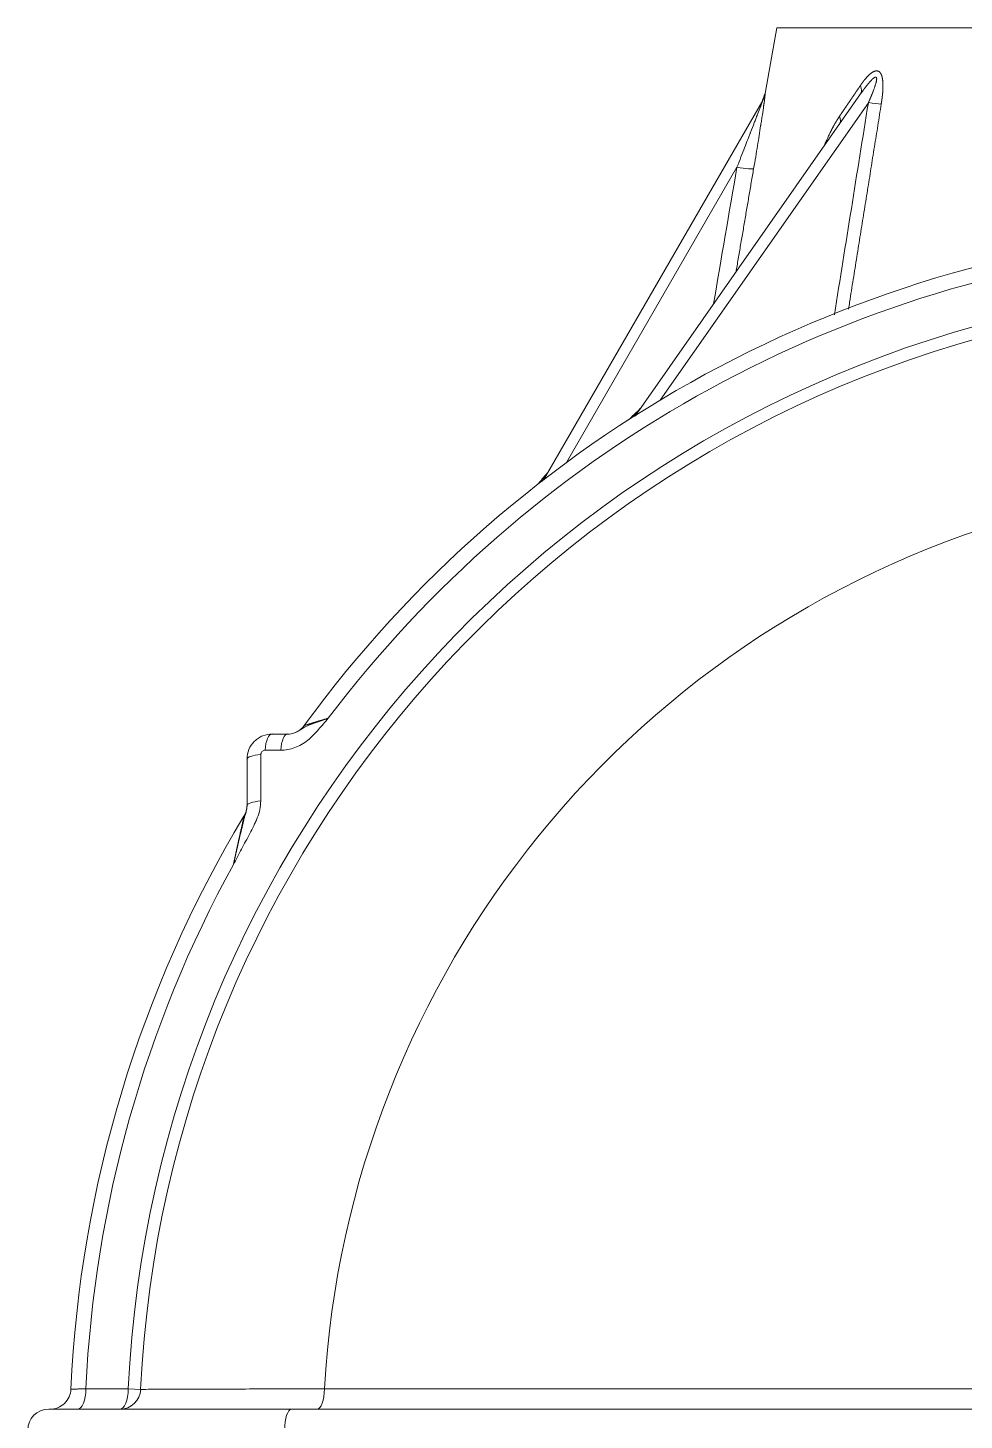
# Model space of a CAD drawing. Header units: millimetres. Extents: x 4664 to 8864, y -38 to 2932.
# Drawn here: x 6496.6 to 6568.5, y 741.1 to 848 of the extents above; entities that cross this region are included whole.
import ezdxf

# ---------------------------------------------------------------- set-up
doc = ezdxf.new("R2010")
doc.units = ezdxf.units.MM

msp = doc.modelspace()

# ---------------------------------------------------------------- linework, layer by layer
at = {"lineweight": 5}
for p, q in [((6554.1, 847.96), (6553.21, 842.92)), ((6632.55, 847.96), (6554.1, 847.96)), ((6536.43, 813.64), (6553.03, 842.39)), ((6543.51, 818.57), (6560.55, 842.89)), ((6561.14, 842.22), (6545.15, 819.37)), ((6551.05, 837.27), (6537.95, 814.58)), ((6505.27, 743.43), (6504.31, 743.48)), ((6570.6, 743.48), (6519.37, 743.48)), ((6570.92, 741.9), (6498.2, 741.9))]:
    msp.add_line(p, q, dxfattribs=at)
for centre, radius, start, end in [((6593.32, 739.23), 93.51, 93.2697, 143.8404), ((6593.32, 739.23), 92.36, 95.9483, 142.8857), ((6593.32, 739.23), 89.11, 99.21, 177.2647), ((6593.32, 739.23), 88.16, 99.21, 177.2647), ((6593.32, 739.23), 74.07, 105.0182, 176.7093), ((6593.32, 739.23), 93.51, 148.9669, 177.4185), ((6593.32, 739.23), 92.36, 151.199, 177.3603), ((6503.66, 743.51), 1.61, 270, 357.2647), ((6498.2, 740.3), 1.61, 90, 180)]:
    msp.add_arc(centre, radius, start, end, dxfattribs=at)
for centre, major_axis, ratio, start_param, end_param in [((6559.23, 843.81), (-1.32, 0.92), 0.494466, 3.141593, 3.84764), ((6551.64, 843.19), (1.39, -0.8), 0.998069, 0, 0.349647), ((6560.9, 842.39), (-1.59, 0.25), 0.080603, 1.73552, 2.467015), ((6557.58, 841.46), (-1.32, 0.92), 0.547459, 3.141593, 3.807989), ((6550.76, 837.43), (-1.58, 0.27), 0.074009, 1.768131, 3.060143), ((6540.88, 820.41), (-2.63, 1.84), 0.908937, 2.932178, 3.141593), ((6533.64, 815.24), (-2.78, 1.61), 0.902386, 2.944143, 3.141593), ((6515.35, 792.14), (0, -1.61), 0.343201, 3.141593, 4.483574), ((6516.55, 792.14), (0, -1.61), 0.34171, 3.141593, 4.481103), ((6515.03, 791.81), (1.61, 0), 0.239082, 1.912747, 3.141593), ((6515.03, 788.26), (1.61, 0), 0.228211, 1.920207, 3.141593), ((6500.41, 743.51), (0, 1.61), 0.403592, 3.141593, 4.693784), ((6503.66, 743.51), (0, 1.61), 0.403565, 3.141593, 4.693111), ((6518.82, 743.51), (0, -1.61), 0.342039, 0, 1.551133), ((6516.86, 740.3), (0, -1.61), 0.342538, 3.141593, 4.712389)]:
    msp.add_ellipse(centre, major_axis=major_axis, ratio=ratio, start_param=start_param, end_param=end_param, dxfattribs=at)
for points, knots in [([(6560.53, 843.53), (6560.53, 843.54), (6560.53, 843.55), (6560.54, 843.56), (6560.55, 843.57), (6560.56, 843.58), (6560.57, 843.59), (6560.57, 843.6), (6560.58, 843.61), (6560.59, 843.62), (6560.6, 843.64), (6560.6, 843.65), (6560.61, 843.66), (6560.62, 843.67), (6560.63, 843.68), (6560.64, 843.69), (6560.64, 843.7), (6560.65, 843.71), (6560.66, 843.72), (6560.67, 843.73), (6560.67, 843.74), (6560.68, 843.75), (6560.69, 843.76), (6560.7, 843.77), (6560.7, 843.78), (6560.71, 843.79), (6560.72, 843.8), (6560.73, 843.81), (6560.73, 843.82), (6560.74, 843.83), (6560.75, 843.84), (6560.75, 843.85), (6560.76, 843.86), (6560.77, 843.87), (6560.78, 843.88), (6560.78, 843.89), (6560.79, 843.9), (6560.8, 843.91), (6560.8, 843.92), (6560.81, 843.93), (6560.82, 843.94), (6560.83, 843.95), (6560.83, 843.95), (6560.84, 843.96), (6560.85, 843.97), (6560.85, 843.98), (6560.86, 843.99), (6560.88, 844.01), (6560.92, 844.05), (6560.96, 844.11), (6561.01, 844.16), (6561.05, 844.21), (6561.1, 844.26), (6561.15, 844.3), (6561.19, 844.35), (6561.23, 844.38), (6561.26, 844.41), (6561.28, 844.43), (6561.31, 844.45), (6561.33, 844.46), (6561.35, 844.48), (6561.37, 844.5), (6561.4, 844.51), (6561.42, 844.53), (6561.44, 844.54), (6561.46, 844.56), (6561.48, 844.57), (6561.5, 844.58), (6561.52, 844.59), (6561.54, 844.6), (6561.56, 844.61), (6561.58, 844.62), (6561.6, 844.63), (6561.62, 844.63), (6561.64, 844.64), (6561.66, 844.64), (6561.67, 844.65), (6561.68, 844.65), (6561.7, 844.65), (6561.71, 844.66), (6561.72, 844.66), (6561.74, 844.66), (6561.75, 844.66), (6561.76, 844.66), (6561.77, 844.66), (6561.79, 844.66), (6561.8, 844.66), (6561.81, 844.66), (6561.82, 844.66), (6561.84, 844.66), (6561.85, 844.65), (6561.87, 844.65), (6561.89, 844.64), (6561.91, 844.63), (6561.93, 844.62), (6561.95, 844.61), (6561.97, 844.6), (6561.99, 844.58), (6562.01, 844.57), (6562.03, 844.55), (6562.04, 844.54), (6562.04, 844.53), (6562.05, 844.52), (6562.06, 844.51), (6562.07, 844.5), (6562.08, 844.49), (6562.08, 844.48), (6562.09, 844.46), (6562.1, 844.45), (6562.1, 844.44), (6562.11, 844.43), (6562.12, 844.41), (6562.12, 844.4), (6562.13, 844.39), (6562.14, 844.37), (6562.14, 844.36), (6562.15, 844.34), (6562.16, 844.33), (6562.16, 844.31), (6562.17, 844.29), (6562.17, 844.28), (6562.18, 844.26), (6562.18, 844.24), (6562.19, 844.23), (6562.19, 844.21), (6562.2, 844.19), (6562.2, 844.17), (6562.2, 844.15), (6562.21, 844.13), (6562.21, 844.11), (6562.22, 844.09), (6562.22, 844.07), (6562.23, 844.04), (6562.23, 843.98), (6562.24, 843.91), (6562.25, 843.84), (6562.26, 843.76), (6562.26, 843.68), (6562.26, 843.6), (6562.26, 843.51), (6562.26, 843.43), (6562.26, 843.38), (6562.26, 843.33), (6562.26, 843.29), (6562.26, 843.24), (6562.25, 843.2), (6562.25, 843.15), (6562.25, 843.1), (6562.24, 843.06), (6562.24, 843.01), (6562.24, 842.96), (6562.23, 842.91), (6562.23, 842.86), (6562.22, 842.82), (6562.22, 842.77), (6562.22, 842.74), (6562.21, 842.71), (6562.21, 842.68), (6562.21, 842.66), (6562.2, 842.63), (6562.2, 842.6), (6562.2, 842.57), (6562.19, 842.54), (6562.19, 842.51), (6562.18, 842.48), (6562.18, 842.45), (6562.18, 842.42), (6562.17, 842.39), (6562.17, 842.36), (6562.16, 842.33), (6562.16, 842.3), (6562.15, 842.27), (6562.15, 842.24), (6562.14, 842.21), (6562.14, 842.17), (6562.13, 842.14), (6562.13, 842.12), (6562.13, 842.11)], [0, 0, 0, 0, 0.002986, 0.00596, 0.008922, 0.011871, 0.014809, 0.017735, 0.020648, 0.02355, 0.02644, 0.029317, 0.032183, 0.035036, 0.037878, 0.040708, 0.043525, 0.046331, 0.049125, 0.051907, 0.054677, 0.057436, 0.060182, 0.062917, 0.06564, 0.068351, 0.07105, 0.073737, 0.076413, 0.079077, 0.081729, 0.08437, 0.086998, 0.089615, 0.092221, 0.094815, 0.097397, 0.099967, 0.102526, 0.105074, 0.10761, 0.110134, 0.112647, 0.115148, 0.117638, 0.120116, 0.122583, 0.125039, 0.141508, 0.1577, 0.173621, 0.189279, 0.204679, 0.21983, 0.234739, 0.249416, 0.256889, 0.264252, 0.271506, 0.278653, 0.285694, 0.292631, 0.299467, 0.306202, 0.312839, 0.319381, 0.325828, 0.332185, 0.338452, 0.344634, 0.350731, 0.356748, 0.362686, 0.368549, 0.37434, 0.378405, 0.382445, 0.386459, 0.390451, 0.394422, 0.398372, 0.402304, 0.406219, 0.410119, 0.414006, 0.417881, 0.421745, 0.425601, 0.429451, 0.433295, 0.437136, 0.44441, 0.451573, 0.458637, 0.465617, 0.472525, 0.479378, 0.48619, 0.492977, 0.499753, 0.503166, 0.506588, 0.510021, 0.513467, 0.516926, 0.520402, 0.523894, 0.527404, 0.530935, 0.534488, 0.538063, 0.541663, 0.545289, 0.548942, 0.552623, 0.556334, 0.560076, 0.56385, 0.567658, 0.5715, 0.575379, 0.579294, 0.583247, 0.587239, 0.59127, 0.595343, 0.599458, 0.603616, 0.607817, 0.612063, 0.616355, 0.620693, 0.625078, 0.639076, 0.653518, 0.668424, 0.683813, 0.699701, 0.716103, 0.733035, 0.750507, 0.758932, 0.767427, 0.775995, 0.784636, 0.79335, 0.80214, 0.811004, 0.819945, 0.828964, 0.83806, 0.847235, 0.856489, 0.865824, 0.875239, 0.880357, 0.885527, 0.890749, 0.896024, 0.90135, 0.906729, 0.912161, 0.917645, 0.923183, 0.928772, 0.934415, 0.940111, 0.94586, 0.951662, 0.957517, 0.963426, 0.969388, 0.975403, 0.981472, 0.987594, 0.99377, 1, 1, 1, 1]), ([(6558.93, 841.18), (6558.93, 841.19), (6558.95, 841.21), (6558.96, 841.23), (6558.98, 841.26), (6559, 841.29), (6559.02, 841.31), (6559.03, 841.34), (6559.05, 841.36), (6559.07, 841.39), (6559.09, 841.42), (6559.11, 841.44), (6559.13, 841.47), (6559.14, 841.5), (6559.16, 841.52), (6559.18, 841.55), (6559.2, 841.58), (6559.22, 841.6), (6559.23, 841.63), (6559.25, 841.66), (6559.27, 841.68), (6559.29, 841.71), (6559.31, 841.74), (6559.33, 841.77), (6559.34, 841.79), (6559.36, 841.82), (6559.38, 841.85), (6559.4, 841.87), (6559.42, 841.9), (6559.44, 841.93), (6559.45, 841.96), (6559.47, 841.98), (6559.49, 842.01), (6559.51, 842.04), (6559.53, 842.06), (6559.55, 842.09), (6559.57, 842.12), (6559.58, 842.15), (6559.6, 842.17), (6559.62, 842.2), (6559.64, 842.23), (6559.66, 842.26), (6559.68, 842.28), (6559.7, 842.31), (6559.72, 842.34), (6559.73, 842.37), (6559.75, 842.4), (6559.77, 842.42), (6559.79, 842.45), (6559.81, 842.48), (6559.83, 842.51), (6559.85, 842.53), (6559.87, 842.56), (6559.89, 842.59), (6559.9, 842.62), (6559.92, 842.65), (6559.94, 842.67), (6559.96, 842.7), (6559.98, 842.73), (6560, 842.76), (6560.02, 842.79), (6560.04, 842.82), (6560.06, 842.84), (6560.08, 842.87), (6560.1, 842.9), (6560.12, 842.93), (6560.14, 842.96), (6560.15, 842.99), (6560.17, 843.01), (6560.19, 843.04), (6560.21, 843.07), (6560.23, 843.1), (6560.25, 843.13), (6560.27, 843.16), (6560.29, 843.19), (6560.31, 843.22), (6560.33, 843.24), (6560.35, 843.27), (6560.37, 843.3), (6560.39, 843.33), (6560.41, 843.36), (6560.43, 843.39), (6560.45, 843.42), (6560.47, 843.45), (6560.49, 843.48), (6560.51, 843.5), (6560.52, 843.52), (6560.53, 843.53)], [0, 0, 0, 0, 0.011365, 0.02274, 0.034124, 0.045518, 0.056921, 0.068334, 0.079756, 0.091188, 0.102629, 0.11408, 0.12554, 0.13701, 0.148489, 0.159977, 0.171476, 0.182983, 0.1945, 0.206027, 0.217563, 0.229109, 0.240664, 0.252228, 0.263803, 0.275386, 0.286979, 0.298582, 0.310194, 0.321816, 0.333447, 0.345088, 0.356738, 0.368398, 0.380067, 0.391746, 0.403434, 0.415132, 0.426839, 0.438556, 0.450282, 0.462018, 0.473763, 0.485518, 0.497283, 0.509057, 0.52084, 0.532633, 0.544436, 0.556248, 0.568069, 0.5799, 0.591741, 0.603591, 0.615451, 0.62732, 0.639199, 0.651087, 0.662985, 0.674893, 0.68681, 0.698736, 0.710672, 0.722618, 0.734573, 0.746537, 0.758511, 0.770495, 0.782488, 0.794491, 0.806504, 0.818525, 0.830557, 0.842598, 0.854648, 0.866708, 0.878778, 0.890857, 0.902946, 0.915044, 0.927152, 0.93927, 0.951397, 0.963533, 0.975679, 0.987835, 1, 1, 1, 1]), ([(6561.14, 842.22), (6561.15, 842.22), (6561.15, 842.24), (6561.16, 842.26), (6561.17, 842.28), (6561.18, 842.29), (6561.18, 842.31), (6561.19, 842.33), (6561.2, 842.35), (6561.21, 842.37), (6561.22, 842.39), (6561.23, 842.4), (6561.23, 842.42), (6561.24, 842.44), (6561.25, 842.46), (6561.26, 842.48), (6561.26, 842.49), (6561.27, 842.51), (6561.28, 842.53), (6561.29, 842.55), (6561.29, 842.56), (6561.3, 842.58), (6561.31, 842.6), (6561.32, 842.61), (6561.32, 842.63), (6561.33, 842.65), (6561.34, 842.66), (6561.34, 842.68), (6561.35, 842.7), (6561.36, 842.71), (6561.36, 842.73), (6561.37, 842.75), (6561.38, 842.76), (6561.38, 842.78), (6561.39, 842.79), (6561.4, 842.81), (6561.4, 842.83), (6561.41, 842.84), (6561.42, 842.86), (6561.42, 842.87), (6561.43, 842.89), (6561.44, 842.9), (6561.44, 842.92), (6561.45, 842.93), (6561.45, 842.95), (6561.46, 842.96), (6561.47, 842.98), (6561.47, 842.99), (6561.48, 843.01), (6561.48, 843.02), (6561.49, 843.04), (6561.49, 843.05), (6561.5, 843.06), (6561.5, 843.08), (6561.51, 843.09), (6561.52, 843.11), (6561.52, 843.12), (6561.53, 843.13), (6561.53, 843.15), (6561.55, 843.19), (6561.57, 843.26), (6561.61, 843.35), (6561.64, 843.44), (6561.66, 843.52), (6561.69, 843.6), (6561.71, 843.68), (6561.73, 843.74), (6561.74, 843.81), (6561.76, 843.87), (6561.77, 843.92), (6561.77, 843.97), (6561.78, 844.01), (6561.78, 844.05), (6561.78, 844.08), (6561.77, 844.11), (6561.77, 844.13), (6561.76, 844.15), (6561.75, 844.16), (6561.74, 844.17), (6561.72, 844.18), (6561.71, 844.18), (6561.69, 844.18), (6561.67, 844.18), (6561.65, 844.17), (6561.63, 844.16), (6561.61, 844.15), (6561.6, 844.14), (6561.59, 844.13), (6561.58, 844.13), (6561.57, 844.12), (6561.56, 844.12), (6561.55, 844.11), (6561.54, 844.1), (6561.53, 844.09), (6561.52, 844.09), (6561.51, 844.08), (6561.5, 844.07), (6561.49, 844.06), (6561.48, 844.05), (6561.47, 844.04), (6561.46, 844.03), (6561.44, 844.02), (6561.43, 844.01), (6561.42, 843.99), (6561.41, 843.98), (6561.39, 843.97), (6561.38, 843.95), (6561.36, 843.93), (6561.34, 843.92), (6561.33, 843.9), (6561.31, 843.88), (6561.29, 843.86), (6561.27, 843.84), (6561.25, 843.82), (6561.23, 843.8), (6561.22, 843.77), (6561.2, 843.75), (6561.18, 843.73), (6561.15, 843.7), (6561.14, 843.68), (6561.12, 843.66), (6561.1, 843.64), (6561.09, 843.62), (6561.07, 843.6), (6561.06, 843.58), (6561.04, 843.56), (6561.02, 843.54), (6561.01, 843.52), (6560.99, 843.5), (6560.98, 843.48), (6560.96, 843.46), (6560.94, 843.43), (6560.92, 843.41), (6560.91, 843.39), (6560.89, 843.37), (6560.87, 843.34), (6560.85, 843.32), (6560.84, 843.29), (6560.82, 843.27), (6560.8, 843.25), (6560.78, 843.22), (6560.76, 843.19), (6560.74, 843.17), (6560.72, 843.14), (6560.71, 843.12), (6560.69, 843.09), (6560.67, 843.06), (6560.65, 843.03), (6560.63, 843.01), (6560.61, 842.98), (6560.59, 842.95), (6560.57, 842.92), (6560.55, 842.9), (6560.55, 842.89)], [0, 0, 0, 0, 0.005086, 0.010145, 0.015177, 0.020182, 0.02516, 0.030111, 0.035036, 0.039933, 0.044804, 0.049648, 0.054465, 0.059255, 0.064019, 0.068755, 0.073465, 0.078148, 0.082804, 0.087433, 0.092036, 0.096611, 0.10116, 0.105682, 0.110178, 0.114646, 0.119088, 0.123503, 0.127891, 0.132252, 0.136587, 0.140895, 0.145176, 0.149431, 0.153659, 0.15786, 0.162034, 0.166182, 0.170303, 0.174397, 0.178465, 0.182506, 0.18652, 0.190507, 0.194468, 0.198403, 0.202311, 0.206192, 0.210046, 0.213874, 0.217676, 0.22145, 0.225198, 0.22892, 0.232615, 0.236284, 0.239926, 0.243541, 0.24713, 0.250693, 0.276511, 0.300968, 0.32407, 0.345825, 0.366241, 0.385332, 0.40311, 0.419592, 0.434801, 0.448764, 0.461516, 0.473104, 0.483591, 0.493061, 0.501627, 0.508002, 0.514019, 0.519802, 0.525487, 0.531221, 0.537146, 0.54339, 0.550064, 0.557259, 0.565046, 0.573483, 0.576339, 0.579289, 0.582334, 0.585476, 0.588716, 0.592054, 0.595493, 0.599032, 0.602674, 0.606418, 0.610265, 0.614216, 0.618272, 0.622433, 0.6267, 0.631073, 0.635552, 0.640138, 0.644832, 0.650645, 0.656641, 0.662822, 0.669189, 0.675741, 0.682481, 0.689408, 0.696522, 0.703825, 0.711317, 0.718998, 0.726868, 0.734929, 0.74318, 0.751621, 0.757686, 0.763841, 0.770087, 0.776424, 0.782852, 0.789371, 0.79598, 0.802681, 0.809473, 0.816357, 0.823331, 0.830397, 0.837555, 0.844804, 0.852144, 0.859577, 0.867101, 0.874717, 0.882424, 0.890224, 0.898115, 0.906099, 0.914174, 0.922342, 0.930601, 0.938953, 0.947397, 0.955934, 0.964562, 0.973283, 0.982096, 0.991002, 1, 1, 1, 1]), ([(6551.05, 837.27), (6551.16, 837.54), (6551.26, 837.8), (6551.46, 838.3), (6551.55, 838.54), (6551.72, 838.98), (6551.8, 839.19), (6551.92, 839.48), (6551.95, 839.58), (6552.01, 839.71), (6552.03, 839.78), (6552.06, 839.86), (6552.08, 839.89), (6552.08, 839.91), (6552.09, 839.92), (6552.09, 839.93), (6552.09, 839.93), (6552.09, 839.93), (6552.09, 839.93), (6552.09, 839.93), (6552.09, 839.93), (6552.09, 839.93), (6552.09, 839.93), (6552.09, 839.93), (6552.09, 839.93), (6552.09, 839.93), (6552.19, 840.2), (6552.29, 840.44), (6552.42, 840.77), (6552.46, 840.87), (6552.51, 841.02), (6552.54, 841.09), (6552.57, 841.18), (6552.59, 841.21), (6552.59, 841.23), (6552.6, 841.24), (6552.6, 841.25), (6552.6, 841.25), (6552.6, 841.25), (6552.6, 841.25), (6552.6, 841.25), (6552.6, 841.25), (6552.6, 841.25), (6552.6, 841.25), (6552.6, 841.25), (6552.6, 841.25), (6552.6, 841.25), (6552.6, 841.25), (6552.68, 841.45), (6552.74, 841.62), (6552.85, 841.91), (6552.9, 842.03), (6552.97, 842.22), (6552.99, 842.29), (6553.03, 842.38), (6553.03, 842.4), (6553.03, 842.39)], [0, 0, 0, 0, 0.125, 0.125, 0.25, 0.25, 0.375, 0.375, 0.4375, 0.4375, 0.46875, 0.484375, 0.492187, 0.496094, 0.498047, 0.499023, 0.499512, 0.499756, 0.499878, 0.499939, 0.499969, 0.499985, 0.499992, 0.499996, 0.499996, 0.5, 0.5, 0.625, 0.625, 0.6875, 0.6875, 0.71875, 0.734375, 0.742187, 0.746094, 0.748047, 0.749023, 0.749512, 0.749756, 0.749878, 0.749939, 0.749969, 0.749985, 0.749992, 0.749996, 0.749998, 0.749998, 0.75, 0.75, 0.8125, 0.8125, 0.875, 0.875, 0.9375, 0.9375, 1, 1, 1, 1]), ([(6553.22, 842.91), (6553.22, 842.92), (6553.22, 842.9), (6553.21, 842.83), (6553.21, 842.78), (6553.2, 842.71), (6553.2, 842.66), (6553.19, 842.64), (6553.19, 842.63), (6553.19, 842.63), (6553.19, 842.62), (6553.19, 842.62), (6553.19, 842.62), (6553.19, 842.62), (6553.19, 842.62), (6553.19, 842.62), (6553.19, 842.62), (6553.19, 842.62), (6553.19, 842.62), (6553.18, 842.54), (6553.17, 842.45), (6553.15, 842.29), (6553.13, 842.2), (6553.12, 842.09), (6553.11, 842.03), (6553.11, 842), (6553.1, 841.99), (6553.1, 841.98), (6553.1, 841.98), (6553.1, 841.97), (6553.1, 841.97), (6553.1, 841.97), (6553.1, 841.97), (6553.1, 841.97), (6553.1, 841.97), (6553.1, 841.97), (6553.1, 841.97), (6553.07, 841.77), (6553.04, 841.54), (6552.98, 841.16), (6552.96, 841.02), (6552.93, 840.81), (6552.91, 840.7), (6552.89, 840.57), (6552.88, 840.5), (6552.88, 840.47), (6552.87, 840.45), (6552.87, 840.44), (6552.87, 840.44), (6552.87, 840.44), (6552.87, 840.44), (6552.87, 840.44), (6552.87, 840.44), (6552.87, 840.44), (6552.87, 840.44), (6552.87, 840.44), (6552.87, 840.44), (6552.83, 840.2), (6552.76, 839.71), (6552.63, 838.92), (6552.49, 838.07), (6552.39, 837.47), (6552.33, 837.15)], [0, 0, 0, 0, 0.0625, 0.0625, 0.09375, 0.109375, 0.117187, 0.121094, 0.123047, 0.124023, 0.124512, 0.124756, 0.124878, 0.124939, 0.124969, 0.124985, 0.124992, 0.124992, 0.125, 0.125, 0.1875, 0.1875, 0.21875, 0.234375, 0.242187, 0.246094, 0.248047, 0.249023, 0.249512, 0.249756, 0.249878, 0.249939, 0.249969, 0.249985, 0.249992, 0.249992, 0.25, 0.25, 0.375, 0.375, 0.4375, 0.4375, 0.46875, 0.484375, 0.492187, 0.496094, 0.498047, 0.499023, 0.499512, 0.499756, 0.499878, 0.499939, 0.499969, 0.499985, 0.499992, 0.499992, 0.5, 0.5, 0.625, 0.75, 0.875, 1, 1, 1, 1]), ([(6562.13, 842.11), (6562.09, 841.84), (6562, 841.29), (6561.87, 840.47), (6561.74, 839.65), (6561.6, 838.82), (6561.47, 837.99), (6561.34, 837.16), (6561.21, 836.33), (6561.07, 835.49), (6560.94, 834.64), (6560.8, 833.8), (6560.67, 832.95), (6560.53, 832.1), (6560.39, 831.24), (6560.26, 830.38), (6560.12, 829.52), (6559.98, 828.65), (6559.84, 827.78), (6559.72, 827.02), (6559.65, 826.55), (6559.62, 826.37)], [0, 0, 0, 0, 0.051841, 0.103892, 0.156153, 0.208624, 0.261305, 0.314197, 0.367298, 0.420609, 0.47413, 0.527861, 0.581802, 0.635953, 0.690314, 0.744885, 0.799667, 0.854658, 0.909859, 0.96527, 1, 1, 1, 1]), ([(6557.76, 838.93), (6557.77, 838.96), (6557.83, 839.1), (6557.92, 839.29), (6558.02, 839.51), (6558.09, 839.68), (6558.17, 839.84), (6558.25, 840), (6558.33, 840.15), (6558.39, 840.28), (6558.45, 840.38), (6558.49, 840.46), (6558.53, 840.53), (6558.57, 840.61), (6558.62, 840.68), (6558.65, 840.74), (6558.67, 840.77), (6558.68, 840.79), (6558.69, 840.81), (6558.71, 840.83), (6558.72, 840.85), (6558.73, 840.87), (6558.74, 840.9), (6558.76, 840.91), (6558.77, 840.93), (6558.78, 840.95), (6558.79, 840.97), (6558.81, 840.99), (6558.82, 841.01), (6558.83, 841.03), (6558.84, 841.05), (6558.85, 841.07), (6558.87, 841.09), (6558.88, 841.11), (6558.89, 841.13), (6558.9, 841.14), (6558.92, 841.16), (6558.92, 841.17), (6558.93, 841.18)], [0, 0, 0, 0, 0.038357, 0.170371, 0.242427, 0.313216, 0.382755, 0.451063, 0.518159, 0.584064, 0.620148, 0.655605, 0.690437, 0.72465, 0.758248, 0.791235, 0.801057, 0.810847, 0.820604, 0.830329, 0.840021, 0.849681, 0.85931, 0.868906, 0.878471, 0.888005, 0.897507, 0.906977, 0.916417, 0.925826, 0.935203, 0.944551, 0.953868, 0.963154, 0.97241, 0.981637, 0.990833, 1, 1, 1, 1]), ([(6552.33, 837.15), (6552.3, 836.98), (6552.24, 836.63), (6552.15, 836.1), (6552.06, 835.57), (6551.97, 835.04), (6551.88, 834.51), (6551.79, 833.98), (6551.7, 833.45), (6551.61, 832.91), (6551.52, 832.38), (6551.43, 831.84), (6551.33, 831.31), (6551.24, 830.77), (6551.15, 830.23), (6551.06, 829.72), (6551.01, 829.38), (6550.98, 829.23)], [0, 0, 0, 0, 0.066391, 0.132927, 0.199608, 0.266433, 0.333404, 0.400519, 0.46778, 0.535185, 0.602736, 0.670431, 0.738271, 0.806256, 0.874386, 0.942661, 1, 1, 1, 1]), ([(6543.51, 818.57), (6543.51, 818.57), (6543.51, 818.56), (6543.5, 818.55), (6543.5, 818.54), (6543.49, 818.54), (6543.49, 818.53), (6543.48, 818.52), (6543.48, 818.51), (6543.47, 818.5), (6543.46, 818.49), (6543.46, 818.49), (6543.45, 818.48), (6543.45, 818.47), (6543.44, 818.46), (6543.43, 818.45), (6543.43, 818.44), (6543.42, 818.43), (6543.42, 818.42), (6543.41, 818.41), (6543.41, 818.4), (6543.4, 818.39), (6543.39, 818.38), (6543.39, 818.37), (6543.38, 818.36), (6543.38, 818.35), (6543.37, 818.34), (6543.36, 818.33), (6543.36, 818.32), (6543.35, 818.31), (6543.35, 818.3), (6543.34, 818.29), (6543.33, 818.28), (6543.33, 818.27), (6543.32, 818.26), (6543.31, 818.25), (6543.31, 818.24), (6543.3, 818.23), (6543.3, 818.21), (6543.29, 818.2), (6543.28, 818.19), (6543.28, 818.18), (6543.27, 818.17), (6543.27, 818.16), (6543.26, 818.14), (6543.26, 818.14), (6543.26, 818.14)], [0, 0, 0, 0, 0.018887, 0.037961, 0.057224, 0.076675, 0.096314, 0.116141, 0.136156, 0.15636, 0.176751, 0.19733, 0.218098, 0.239054, 0.260198, 0.281529, 0.30305, 0.324758, 0.346654, 0.368739, 0.391011, 0.413472, 0.436121, 0.458959, 0.481984, 0.505197, 0.528599, 0.552189, 0.575967, 0.599933, 0.624088, 0.64843, 0.672961, 0.69768, 0.722588, 0.747683, 0.772967, 0.798439, 0.824099, 0.849947, 0.875983, 0.902208, 0.928621, 0.955222, 0.982012, 1, 1, 1, 1]), ([(6536.43, 813.64), (6536.43, 813.63), (6536.42, 813.63), (6536.42, 813.62), (6536.41, 813.61), (6536.41, 813.6), (6536.4, 813.59), (6536.4, 813.59), (6536.39, 813.58), (6536.39, 813.57), (6536.38, 813.56), (6536.38, 813.55), (6536.37, 813.54), (6536.37, 813.53), (6536.36, 813.52), (6536.36, 813.51), (6536.35, 813.5), (6536.35, 813.49), (6536.34, 813.48), (6536.34, 813.47), (6536.33, 813.46), (6536.33, 813.45), (6536.32, 813.44), (6536.31, 813.43), (6536.31, 813.42), (6536.3, 813.41), (6536.3, 813.39), (6536.29, 813.38), (6536.29, 813.37), (6536.28, 813.36), (6536.28, 813.35), (6536.27, 813.34), (6536.27, 813.32), (6536.26, 813.31), (6536.25, 813.3), (6536.25, 813.29), (6536.24, 813.28), (6536.24, 813.26), (6536.23, 813.25), (6536.23, 813.24), (6536.22, 813.23), (6536.22, 813.23)], [0, 0, 0, 0, 0.020884, 0.042043, 0.063476, 0.085183, 0.107165, 0.129421, 0.151952, 0.174757, 0.197837, 0.221191, 0.244819, 0.268722, 0.2929, 0.317352, 0.342078, 0.367079, 0.392354, 0.417904, 0.443728, 0.469827, 0.4962, 0.522848, 0.54977, 0.576967, 0.604438, 0.632184, 0.660204, 0.688499, 0.717069, 0.745912, 0.775031, 0.804424, 0.834091, 0.864033, 0.89425, 0.924741, 0.955506, 0.986546, 1, 1, 1, 1]), ([(6516.02, 792.5), (6516.38, 792.5), (6516.75, 792.57), (6517.28, 792.77), (6517.45, 792.85), (6517.78, 793.04), (6517.94, 793.15), (6518.24, 793.39), (6518.38, 793.52), (6518.65, 793.79), (6518.78, 793.94), (6519.17, 794.37), (6519.42, 794.66), (6519.67, 794.96)], [0, 0, 0, 0, 0.25, 0.25, 0.375, 0.375, 0.5, 0.5, 0.625, 0.625, 0.75, 0.75, 1, 1, 1, 1]), ([(6517.82, 794.4), (6517.75, 794.3), (6517.58, 794.11), (6517.3, 793.93), (6517.1, 793.84), (6517.01, 793.82)], [0, 0, 0, 0, 0.36744, 0.745259, 1, 1, 1, 1]), ([(6517.82, 794.4), (6517.75, 794.3), (6517.58, 794.12), (6517.34, 793.94), (6517.18, 793.89), (6517.14, 793.87)], [0, 0, 0, 0, 0.425335, 0.862687, 1, 1, 1, 1]), ([(6519.67, 794.96), (6519.25, 794.81), (6518.83, 794.66), (6518.26, 794.45), (6518.09, 794.38), (6517.81, 794.24), (6517.7, 794.18), (6517.51, 794.06), (6517.42, 794.01), (6517.28, 793.92), (6517.21, 793.89), (6517.15, 793.87)], [0, 0, 0, 0, 0.348462, 0.348462, 0.522693, 0.522693, 0.696924, 0.696924, 0.871155, 0.871155, 1, 1, 1, 1]), ([(6515.35, 793.74), (6515.11, 793.74), (6514.87, 793.7), (6514.52, 793.56), (6514.41, 793.5), (6514.2, 793.36), (6514.09, 793.28), (6513.82, 793.01), (6513.67, 792.79), (6513.48, 792.32), (6513.43, 792.06), (6513.43, 791.81)], [0, 0, 0, 0, 0.25, 0.25, 0.375, 0.375, 0.5, 0.5, 0.75, 0.75, 1, 1, 1, 1]), ([(6517.15, 793.87), (6517.13, 793.86), (6517.1, 793.85), (6516.9, 793.77), (6516.73, 793.74), (6516.55, 793.74)], [0, 0, 0, 0, 0.115242, 0.115242, 1, 1, 1, 1]), ([(6514.48, 788.61), (6514.48, 789.65), (6514.49, 790.69), (6514.49, 791.88), (6514.49, 792.03), (6514.49, 792.18)], [0, 0, 0, 0, 0.875371, 0.875371, 1, 1, 1, 1]), ([(6514.49, 792.18), (6514.49, 792.2), (6514.5, 792.23), (6514.51, 792.29), (6514.53, 792.32), (6514.56, 792.38), (6514.59, 792.41), (6514.64, 792.45), (6514.68, 792.47), (6514.74, 792.49), (6514.78, 792.5), (6514.82, 792.5)], [0, 0, 0, 0, 0.162741, 0.162741, 0.357273, 0.357273, 0.563028, 0.563028, 0.782241, 0.782241, 1, 1, 1, 1]), ([(6512.39, 783.72), (6512.59, 784.12), (6512.8, 784.52), (6513.22, 785.31), (6513.43, 785.7), (6513.74, 786.3), (6513.84, 786.5), (6513.99, 786.8), (6514.04, 786.9), (6514.14, 787.1), (6514.18, 787.2), (6514.3, 787.52), (6514.37, 787.73), (6514.46, 788.17), (6514.48, 788.39), (6514.48, 788.61)], [0, 0, 0, 0, 0.25, 0.25, 0.5, 0.5, 0.625, 0.625, 0.6875, 0.6875, 0.75, 0.75, 0.875, 0.875, 1, 1, 1, 1]), ([(6513.43, 788.26), (6513.43, 788.15), (6513.41, 788.04), (6513.37, 787.82), (6513.34, 787.7), (6513.28, 787.5), (6513.25, 787.42), (6513.21, 787.25), (6513.18, 787.15), (6513.11, 786.85), (6513.06, 786.63), (6512.9, 785.98), (6512.8, 785.52), (6512.59, 784.62), (6512.49, 784.17), (6512.39, 783.72)], [0, 0, 0, 0, 0.125, 0.125, 0.25, 0.25, 0.3125, 0.3125, 0.375, 0.375, 0.5, 0.5, 0.75, 0.75, 1, 1, 1, 1]), ([(6512.39, 783.72), (6512.39, 783.73), (6512.39, 783.74), (6512.4, 783.76), (6512.4, 783.79), (6512.41, 783.81), (6512.41, 783.83), (6512.41, 783.85), (6512.42, 783.87), (6512.42, 783.89), (6512.43, 783.91), (6512.43, 783.93), (6512.44, 783.96), (6512.44, 783.98), (6512.45, 784), (6512.45, 784.02), (6512.45, 784.04), (6512.46, 784.06), (6512.46, 784.08), (6512.47, 784.1), (6512.47, 784.12), (6512.48, 784.14), (6512.48, 784.16), (6512.49, 784.18), (6512.49, 784.2), (6512.49, 784.22), (6512.5, 784.24), (6512.5, 784.26), (6512.51, 784.28), (6512.51, 784.3), (6512.52, 784.32), (6512.52, 784.34), (6512.52, 784.36), (6512.53, 784.38), (6512.53, 784.4), (6512.54, 784.42), (6512.54, 784.44), (6512.54, 784.46), (6512.55, 784.48), (6512.55, 784.5), (6512.56, 784.52), (6512.56, 784.53), (6512.56, 784.55), (6512.57, 784.57), (6512.57, 784.59), (6512.58, 784.61), (6512.58, 784.63), (6512.58, 784.65), (6512.59, 784.67), (6512.59, 784.68), (6512.6, 784.7), (6512.6, 784.72), (6512.6, 784.74), (6512.61, 784.76), (6512.61, 784.78), (6512.62, 784.79), (6512.62, 784.81), (6512.62, 784.83), (6512.63, 784.85), (6512.63, 784.87), (6512.64, 784.88), (6512.64, 784.9), (6512.64, 784.92), (6512.65, 784.94), (6512.65, 784.95), (6512.65, 784.97), (6512.66, 784.99), (6512.66, 785.01), (6512.67, 785.02), (6512.67, 785.04), (6512.67, 785.06), (6512.68, 785.07), (6512.68, 785.09), (6512.68, 785.11), (6512.69, 785.13), (6512.69, 785.14), (6512.7, 785.16), (6512.7, 785.18), (6512.7, 785.19), (6512.71, 785.21), (6512.71, 785.23), (6512.71, 785.24), (6512.72, 785.26), (6512.72, 785.27), (6512.72, 785.29), (6512.73, 785.31), (6512.73, 785.32), (6512.73, 785.34), (6512.74, 785.35), (6512.74, 785.37), (6512.74, 785.39), (6512.75, 785.4), (6512.75, 785.42), (6512.75, 785.43), (6512.76, 785.45), (6512.76, 785.46), (6512.77, 785.48), (6512.77, 785.5), (6512.77, 785.51), (6512.78, 785.53), (6512.78, 785.54), (6512.78, 785.56), (6512.78, 785.57), (6512.79, 785.59), (6512.79, 785.6), (6512.79, 785.62), (6512.8, 785.63), (6512.8, 785.65), (6512.8, 785.66), (6512.81, 785.67), (6512.81, 785.69), (6512.81, 785.7), (6512.82, 785.72), (6512.82, 785.73), (6512.82, 785.75), (6512.83, 785.76), (6512.83, 785.77), (6512.83, 785.79), (6512.84, 785.8), (6512.84, 785.82), (6512.85, 785.88), (6512.88, 786), (6512.91, 786.16), (6512.95, 786.32), (6512.98, 786.46), (6513.01, 786.59), (6513.04, 786.72), (6513.06, 786.83), (6513.08, 786.94), (6513.1, 787.03), (6513.12, 787.12), (6513.14, 787.19), (6513.15, 787.26), (6513.17, 787.31), (6513.18, 787.36), (6513.19, 787.39), (6513.19, 787.42), (6513.19, 787.43), (6513.2, 787.43), (6513.2, 787.43), (6513.2, 787.43)], [0, 0, 0, 0, 0.005026, 0.010038, 0.015036, 0.02002, 0.024989, 0.029944, 0.034886, 0.039813, 0.044726, 0.049624, 0.054509, 0.059379, 0.064236, 0.069078, 0.073906, 0.078719, 0.083519, 0.088304, 0.093076, 0.097833, 0.102576, 0.107305, 0.112019, 0.11672, 0.121406, 0.126079, 0.130737, 0.135381, 0.14001, 0.144626, 0.149227, 0.153815, 0.158388, 0.162947, 0.167492, 0.172022, 0.176539, 0.181041, 0.185529, 0.190003, 0.194463, 0.198909, 0.203341, 0.207758, 0.212162, 0.216551, 0.220926, 0.225287, 0.229634, 0.233966, 0.238285, 0.242589, 0.246879, 0.251155, 0.255417, 0.259665, 0.263899, 0.268119, 0.272324, 0.276515, 0.280693, 0.284856, 0.289005, 0.29314, 0.29726, 0.301367, 0.30546, 0.309538, 0.313602, 0.317653, 0.321689, 0.325711, 0.329719, 0.333713, 0.337692, 0.341658, 0.34561, 0.349547, 0.353471, 0.35738, 0.361275, 0.365156, 0.369023, 0.372877, 0.376716, 0.38054, 0.384351, 0.388148, 0.391931, 0.3957, 0.399454, 0.403195, 0.406922, 0.410634, 0.414333, 0.418017, 0.421688, 0.425345, 0.428987, 0.432616, 0.43623, 0.439831, 0.443417, 0.44699, 0.450548, 0.454093, 0.457623, 0.46114, 0.464643, 0.468131, 0.471606, 0.475067, 0.478514, 0.481947, 0.485366, 0.488771, 0.492162, 0.495539, 0.498902, 0.54118, 0.581509, 0.619908, 0.656399, 0.691011, 0.723774, 0.75473, 0.783926, 0.811418, 0.837277, 0.861587, 0.88445, 0.905988, 0.926351, 0.945712, 0.964277, 0.982277, 0.999966, 1, 1, 1, 1]), ([(6499.91, 743.44), (6499.89, 743.23), (6499.8, 742.84), (6499.44, 742.32), (6498.9, 741.98), (6498.51, 741.91), (6498.3, 741.9)], [0, 0, 0, 0, 0.240681, 0.5, 0.759318, 1, 1, 1, 1]), ([(6499.91, 743.44), (6499.91, 743.44), (6499.91, 743.44), (6499.93, 743.44), (6499.95, 743.44), (6499.99, 743.44), (6500.01, 743.44), (6500.06, 743.44), (6500.12, 743.45), (6500.19, 743.45), (6500.27, 743.45), (6500.35, 743.45), (6500.45, 743.46), (6500.55, 743.46), (6500.63, 743.46), (6500.71, 743.47), (6500.75, 743.47), (6500.83, 743.47), (6500.88, 743.47), (6500.97, 743.48), (6501.01, 743.48), (6501.06, 743.48)], [0, 0, 0, 0, 0.123245, 0.123245, 0.248496, 0.248496, 0.311121, 0.373746, 0.436372, 0.498997, 0.561622, 0.624248, 0.686873, 0.749499, 0.812124, 0.812124, 0.874749, 0.874749, 0.937375, 0.937375, 1, 1, 1, 1]), ([(6519.37, 743.48), (6518.34, 743.47), (6517.34, 743.47), (6515.9, 743.47), (6515.43, 743.46), (6514.51, 743.46), (6514.06, 743.46), (6512.77, 743.45), (6511.96, 743.45), (6510.84, 743.45), (6510.47, 743.45), (6509.78, 743.45), (6509.45, 743.44), (6508.51, 743.44), (6507.96, 743.44), (6507.24, 743.44), (6507.01, 743.44), (6506.61, 743.44), (6506.42, 743.44), (6505.93, 743.43), (6505.68, 743.43), (6505.35, 743.43), (6505.27, 743.43), (6505.27, 743.43)], [0, 0, 0, 0, 0.125, 0.125, 0.1875, 0.1875, 0.25, 0.25, 0.375, 0.375, 0.4375, 0.4375, 0.5, 0.5, 0.625, 0.625, 0.6875, 0.6875, 0.75, 0.75, 0.875, 0.875, 1, 1, 1, 1])]:
    msp.add_open_spline(points, degree=3, knots=knots, dxfattribs=at)
for points, degree in [([(6553.2, 842.89), (6553.01, 842.37)], 1), ([(6558.53, 825.94), (6559.4, 831.36), (6560.27, 836.79), (6561.14, 842.22)], 3), ([(6549.26, 826.78), (6549.85, 830.27), (6550.45, 833.77), (6551.05, 837.27)], 3), ([(6543.63, 818.73), (6542.73, 817.87)], 1), ([(6536.53, 813.82), (6535.73, 812.9)], 1), ([(6516.55, 793.74), (6516.15, 793.74), (6515.75, 793.74), (6515.35, 793.74)], 3), ([(6514.82, 792.5), (6515.22, 792.5), (6515.62, 792.5), (6516.02, 792.5)], 3), ([(6513.43, 791.81), (6513.43, 790.63), (6513.43, 789.45), (6513.43, 788.26)], 3), ([(6513.43, 788.26), (6513.42, 787.82), (6513.2, 787.43)], 2), ([(6501.06, 743.48), (6502.14, 743.48), (6503.23, 743.48), (6504.31, 743.48)], 3)]:
    msp.add_open_spline(points, degree=degree, dxfattribs=at)
msp.add_rational_spline([(6519.67, 794.96), (6519.43, 794.88), (6519.2, 794.81), (6518.88, 794.72), (6518.77, 794.69), (6518.57, 794.62), (6518.48, 794.6), (6518.31, 794.54), (6518.23, 794.52), (6518.09, 794.48), (6518.03, 794.46), (6517.88, 794.42), (6517.82, 794.4), (6517.82, 794.4), (6517.82, 794.4), (6517.82, 794.4)], [0.999999860744, 0.999999870148, 0.99999987894, 0.99999989097, 0.999999894868, 0.999999902182, 0.999999905614, 0.999999911806, 0.999999914585, 0.999999919492, 0.999999921614, 0.999999926729, 0.999999928567, 0.99999992862, 0.99999992862, 0.999999928621], degree=3, knots=[0, 0, 0, 0, 0.240189, 0.240189, 0.366317, 0.366317, 0.492446, 0.492446, 0.618574, 0.618574, 0.744702, 0.744702, 0.996959, 0.996959, 1, 1, 1, 1], dxfattribs=at)

doc.saveas('drawing.dxf')
